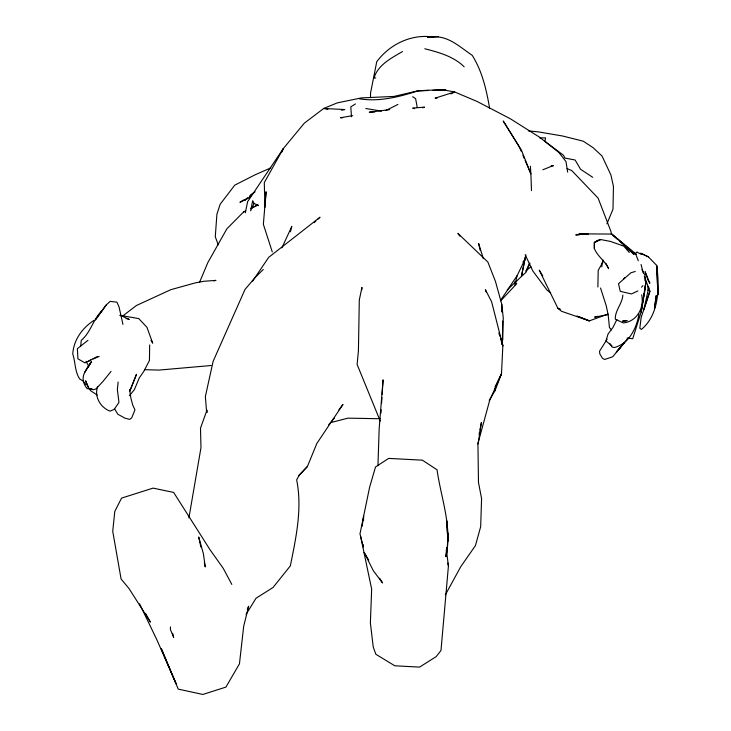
<?xml version="1.0" encoding="UTF-8"?>
<svg xmlns="http://www.w3.org/2000/svg" width="731" height="731" viewBox="0 0 731 731"><rect width="100%" height="100%" fill="white"/><g stroke="black" fill="none" stroke-linecap="round" stroke-linejoin="round"><path stroke-width="1.1" d="M502.654 321.073L502.562 339.988L501.804 344.447M629.281 252.433L623.753 246.109L610.321 241.385L600.517 239.521L596.916 240.755L594.367 242.491L594.321 248.476C597.428 256.316 605.094 260.994 608.631 268.67L605.798 263.206M594.321 248.476L594.367 242.491L600.517 239.521L594.367 242.491M363.325 544.814L363.307 547.026L359.981 533.849L369.612 487.212L375.533 466.972L388.627 458.401L422.372 460.164L437.056 469.805C441.049 498.487 452.699 527.49 445.809 556.684L446.65 547.638M363.545 520.582L363.59 516.168L362.101 526.302M370.498 97.607L370.535 93.12L376.757 61.678C389.605 44.381 411.27 33.818 432.916 36.998C448.204 35.435 460.311 47.396 472.171 55.282C482.314 71.346 486.462 89.995 489.651 108.48M149.672 344.904L149.435 360.493L143.797 371.366L139.292 377.927L134.367 389.678L129.405 395.672M597.876 287.018L598.205 270.333L603.632 260.839M170.487 626.887L170.378 629.446L173.695 637.432L172.68 633.348M447.555 542.694L446.988 554.628L448.423 565.995L440.994 650.462L436.233 656.584L419.576 667.111L394.804 665.795L375.853 654.263L373.23 646.962L370.379 622.922L371.659 589.113L360.621 536.426M447.756 538.354L448.012 532.926L447.701 536.316M377.945 465.775L379.161 428.759L383.071 379.846L382.158 394.283M380.97 413.152L381.18 409.817M381.6 403.156L381.947 397.609M361.818 289.704L361.964 287.429L359.305 299.911L358.418 350.871L357.112 364.467L380.257 421.074M601.814 266.906L602.152 262.941L603.212 260.09M80.675 346.302L81.269 340.326C90.9 332.322 93.029 319.173 101.984 310.739M118.13 382.011L117.371 389.632L118.961 402.406L114.191 409.387L110.034 411.151C100.622 407.688 93.943 396.558 97.634 386.726M644.093 293.487L641.124 312.128L632.717 338.709L627.043 338.097M644.44 291.303L645.838 282.531L644.888 275.13L641.919 269.602M188.918 517.895L200.979 447.674L200.495 428.156L206.955 410.182L207.111 412.448M495.554 387.384L494.969 390.756L489.222 400.369M495.554 387.613L494.969 390.756L501.493 373.769L502.846 345.882L501.713 338.727M525.881 255L521.404 276.501L507.378 289.778M479.088 434.324L479.509 432.158M479.929 430.002L481.418 422.427L477.955 444.795L478.476 482.414L481.583 498.624L480.669 526.685L475.424 545.637L460.731 566.708L445.353 594.87M525.415 256.444L521.404 276.501L525.936 272.361L529.984 263.123M648.689 288.325L648.251 290.527L647.776 286.314M245.36 212.794L247.59 201.701L283.208 148.722L304.315 123.164L323.723 108.462L337.146 102.925L361.352 97.908L393.918 96.428L418.315 90.726L442.081 89.685L454.636 91.951L476.923 101.39L510.375 118.787L539.597 137.236L558.868 152.487L565.958 161.542L567.685 172.132M648.817 287.356L643.755 310.008L649.932 291.203L644.322 276.537M514.898 284.935L517.164 275.578L525.022 259.423L522.893 262.054M639.04 313.891C636.646 327.945 629.336 343.533 614.424 347.527L612.13 347.061L609.745 343.415M622.849 295.086C622.282 303.895 614.981 310.264 615.283 319.164L623.251 322.928C637.03 321.603 644.486 307.632 641.663 294.858M290.417 231.773L291.815 226.363L281.91 247.855M477.782 443.991L489.697 400.36L501.493 373.769L495.015 386.863M264.403 203.492L265.079 201.381M649.932 291.203L641.133 317.556L639.817 328.265L641.443 329.398C659.307 314.668 659.727 286.552 656.648 265.38L648.351 256.846L640.776 253.264L648.351 256.846M282.056 151.874L283.208 148.722L264.293 182.595L264.924 207.44L266.066 191.75L263.361 224.316L272.288 251.948M129.871 390.838L136.478 374.318L129.917 390.948M298.723 475.808L307.413 466.479L316.87 443.397L342.967 404.471L338.892 409.817M606.922 223.832L612.98 209.249L613.455 186.533L610.952 175.056L602.061 156.05L593.024 147.616L583.256 141.193L562.642 136.012L538.381 131.891L528.339 130.876M199.636 282.102L207.851 262.548L226.912 228.776L243.542 211.99L245.589 210.985L243.542 211.99M526.484 269.995L529.39 263.407M247.288 609.179L248.659 606.227L243.679 626.293L239.457 663.839L225.916 687.103L202.852 694.45L178.254 689.132L161.332 648.717L176.162 683.869L157.028 640.137L139.594 603.861M254.086 203.428L250.623 210.82L252.679 200.678L254.086 203.428L258.582 205.63M616.873 319.511L613.017 327.378L608.046 334.03L605.944 340.975L611.884 345.809M84.686 372.591L91.448 361.79C84.869 371.238 78.875 378.082 87.172 388.682L91.567 388.782M88.14 367.108L91.192 361.799M246.055 614.387L256.024 598.232L273.047 587.486L290.353 565.858C296.018 537.641 302.46 508.538 296.649 479.856L299.536 474.721L307.413 466.479M500.863 299.938L517.164 275.578M252.442 281.344L268.725 257.321L320.014 217.217L317.501 219.547M607.123 339.193L599.53 351.236L599.859 354.032L602.572 358.382L604.674 359.469L612.724 356.774L624.493 342.574L616.315 352.205L619.742 348.267M106.205 304.973L95.478 319.767L106.205 304.973L110.116 301.382L116.896 302.141L119.071 307.029L122.945 324.4M623.607 343.725L628.331 337.896M616.315 352.205L621.195 346.457M328.676 424.793L334.46 418.059M641.544 287.173L642.878 285.647M111.021 371.43L102.833 381.619L95.971 388.883L93.586 389.742L88.807 388.526L91.878 388.682M500.735 300.779L516.716 283.674L514.715 281.636M623.506 279.041L625.032 277.515M263.261 269.492L255.53 277.076L245.013 289.449L213.114 361.361L205.365 396.558L206.635 412.43M642.101 253.895L641.425 254.516L636.902 251.967L635.504 253.493L638.309 260.83M314.147 222.653L315.819 221.1M255.092 191.778L249.408 196.602M247.955 197.452L244.602 200.367L247.005 198.485M250.468 195.268L252.99 193.085M93.824 320.47C82.274 327.981 73.557 340.043 72.762 354.005C75.485 362.201 74.772 371.695 79.706 378.996L82.813 380.769L86.194 384.817M122.059 316.496L136.377 305.531L170.835 289.677L195.36 282.87L203.794 281.289L215.974 280.366L213.9 280.932M525.58 270.991L531.017 266.842M87.958 340.326L77.395 348.669L77.897 358.82L84.96 362.887L97.506 356.472M355.421 103.921L350.807 106.863L351.465 116.796M243.578 199.965L239.914 202.295L249.052 197.891L251.811 194.711L249.984 195.881M402.534 51.563C391.359 58.069 377.854 64.858 373.934 78.199L375.734 77.842M270.826 167.883L255.119 174.8L234.77 185.153L220.168 204.223L216.915 214.201L215.279 236.762L218.277 244.839M88.35 361.397L91.101 359.917M450.89 93.924L454.636 91.951L435.119 98.155L437.184 98.082M385.794 110.518L397.938 104.442M251.729 207.969L257.869 204.963M250.66 208.499L257.787 205.009M637.889 290.938L631.474 293.953L620.244 291.34L618.499 283.701L630.935 272.764L635.248 271.475M93.12 359.04L99.188 356.417M542.831 169.775L552.901 165.736M607.918 314.102L589.332 320.872L561.554 311.296L557.908 308.299L539.268 270.141L542.786 275.925M422.564 107.822L424.528 107.137L412.686 108.106L414.669 108.691M621.441 245.525L623.506 244.949L629.912 250.733L636.18 254.543M597.885 316.267L594.632 317.144L608.009 314.613M330.513 422.646L347.938 418.15L380.157 418.735M341.624 110.271L344.749 109.559L323.723 108.462L327.945 109.312M352.726 115.672L340.445 117.737L342.665 117.773M428.512 90.425L418.315 90.726C399.565 96.921 378.731 102.093 359.113 98.749M389.696 109.623L369.283 112.199L374.857 111.944M211.168 365.518L159.038 370.078L144.546 369.685M427.608 37.418L432.916 36.998M427.69 37.4L438.436 36.55M433.054 90.288L446.029 90.096L438.271 90.269M418.315 90.726L428.293 90.498M579.144 234.943L575.745 234.98L579.838 233.856L611.692 234.066L635.97 253.913M588.556 234.267L579.838 233.856L586.6 234.285M551.275 165.635L553.468 165.818M119.738 315.299L138.753 318.597L146.922 327.26L152.724 343.168L150.961 340.271M539.661 137.894L545.518 137.912L544.951 141.339L563.619 155.383L564.853 158.051L575.123 160.007L580.551 169.263L592.722 177.322M365.811 108.499L381.527 111.149M424.812 48.758C438.774 52.34 453.64 56.378 464.167 66.813M126.061 318.506L129.277 319.429L120.514 315.463M583.338 318.552L589.332 320.872L578.861 316.678M576.978 315.984L582.278 318.122M567 168.578L571.761 170.579L598.104 198.128L610.915 231.371L611.491 234.541M97.269 395.042L90.79 390.847L88.844 388.198M412.677 96.702L415.628 98.685L417.237 107.384M550.626 292.82L547.053 290.152L532.826 270.982L525.205 254.79M617.448 239.339L611.692 234.066L623.644 244.063L634.097 254.114M619.906 241.595L622.373 243.852M626.476 247.608L633.868 254.388M611.573 329.946L609.444 327.561L608.174 314.814L606.2 305.631L600.535 288.023M459.845 236.159L457.88 233.372L487.842 262L495.49 281.517L501.704 304.014L503.266 317.884L502.562 339.988L502.425 334.369M114.456 408.647L117.846 414.258L125.175 418.269L129.835 419.366L131.735 417.776L134.97 409.844L132.85 405.403L130.931 398.331L129.588 389.449M368.753 560.101L364.166 552.481L373.303 570.692L382.523 582.954L379.654 578.194M145.506 613.355L150.394 622.127L129.049 588.592L121.09 579.007L112.738 531.3L114.785 511.453L121.556 498.113L153.062 488.116L173.658 492.438L210.035 549.749L223.229 568.316L231.809 584.416M86.057 361.278L88.661 366.167M521.13 151.134L519.357 146.995L503.211 120.971L521.422 150.157L530.898 173.887L531.483 190.636M522.903 155.274L524.237 158.371M525.123 160.445L530.898 173.887L530.386 166.229M483.328 258.655L478.659 243.597L480.112 250.212M486.088 291.879L485.411 289.723L491.634 301.793L502.846 345.882L500.497 338.325M498.825 332.925L499.83 336.159M645.181 280.375L645.838 282.531L645.044 289.714L641.124 312.128L645.838 282.531L644.998 279.343M641.05 264.494L643.307 272.983M200.879 546.971L198.695 536.974L203.373 553.605L205.265 566.954L204.287 562.514M447.829 563.089L448.423 565.995M447.555 534.809L446.705 520.719L447.948 541.305L447.747 538.053M501.704 304.014L502.142 311.973M501.841 309.633L501.886 311.881M656.21 295.69L654.446 308.656L656.21 295.69M624.63 320.918L622.483 321.183L627.18 320.617L624.63 320.918M560.01 309.14L557.908 308.299L560.028 309.158M649.813 283.162L648.351 280.905L645.089 271.685L649.813 283.162M88.826 388.508L85.673 380.988L88.826 388.508M657.132 274.326L656.648 265.38L657.937 294.84L657.132 274.326"/></g></svg>
